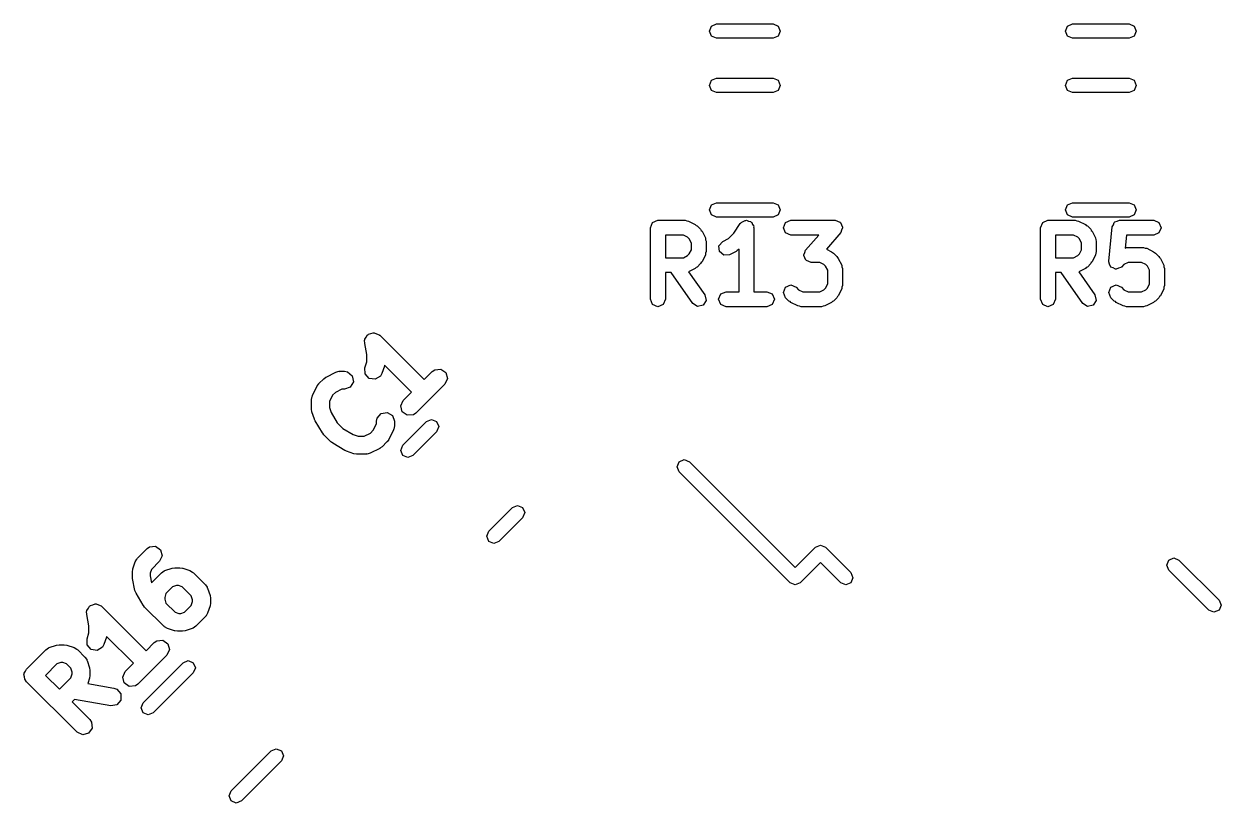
# Model space of a CAD drawing. Extents: x 83.3 to 116.7, y -117 to -83.4.
# Drawn here: x 93.32 to 103.36, y -97 to -90.46 of the extents above; entities that cross this region are included whole.
import ezdxf

# ---------------------------------------------------------------- set-up
doc = ezdxf.new("R2010")
doc.units = 0
doc.layers.add('BLACK', color=7, linetype='CONTINUOUS')

msp = doc.modelspace()

# ---------------------------------------------------------------- linework, layer by layer
at = {"layer": 'BLACK', "linetype": 'CONTINUOUS'}
for p, q in [((99.0677, -90.5225), (99.0853, -90.4801)), ((99.0853, -90.5649), (99.0677, -90.5225)), ((99.0853, -90.4801), (99.1277, -90.4625)), ((99.1277, -90.4625), (99.6023, -90.4625)), ((99.6023, -90.4625), (99.6447, -90.4801)), ((99.6447, -90.4801), (99.6623, -90.5225)), ((99.6623, -90.5225), (99.6447, -90.5649)), ((102.053, -90.5225), (102.07, -90.4801)), ((102.07, -90.5649), (102.053, -90.5225)), ((102.07, -90.4801), (102.113, -90.4625)), ((102.113, -90.4625), (102.587, -90.4625)), ((102.587, -90.4625), (102.63, -90.4801)), ((102.63, -90.4801), (102.647, -90.5225)), ((102.647, -90.5225), (102.63, -90.5649)), ((99.1277, -90.5825), (99.0853, -90.5649)), ((99.6023, -90.5825), (99.1277, -90.5825)), ((99.6447, -90.5649), (99.6023, -90.5825)), ((102.113, -90.5825), (102.07, -90.5649)), ((102.587, -90.5825), (102.113, -90.5825)), ((102.63, -90.5649), (102.587, -90.5825)), ((99.0853, -90.9351), (99.1277, -90.9175)), ((99.1277, -90.9175), (99.6023, -90.9175)), ((99.6023, -90.9175), (99.6447, -90.9351)), ((102.07, -90.9351), (102.113, -90.9175)), ((102.113, -90.9175), (102.587, -90.9175)), ((102.587, -90.9175), (102.63, -90.9351)), ((99.0677, -90.9775), (99.0853, -90.9351)), ((99.0853, -91.0199), (99.0677, -90.9775)), ((99.1277, -91.0375), (99.0853, -91.0199)), ((99.6447, -91.0199), (99.6023, -91.0375)), ((99.6447, -90.9351), (99.6623, -90.9775)), ((99.6623, -90.9775), (99.6447, -91.0199)), ((102.053, -90.9775), (102.07, -90.9351)), ((102.07, -91.0199), (102.053, -90.9775)), ((102.113, -91.0375), (102.07, -91.0199)), ((102.63, -91.0199), (102.587, -91.0375)), ((102.63, -90.9351), (102.647, -90.9775)), ((102.647, -90.9775), (102.63, -91.0199)), ((99.6023, -91.0375), (99.1277, -91.0375)), ((102.587, -91.0375), (102.113, -91.0375)), ((99.0677, -92.0225), (99.0853, -91.9801)), ((99.0853, -92.0649), (99.0677, -92.0225)), ((99.0853, -91.9801), (99.1277, -91.9625)), ((99.1277, -91.9625), (99.6023, -91.9625)), ((99.6023, -91.9625), (99.6447, -91.9801)), ((99.6447, -91.9801), (99.6623, -92.0225)), ((99.6623, -92.0225), (99.6447, -92.0649)), ((102.053, -92.0225), (102.07, -91.9801)), ((102.07, -92.0649), (102.053, -92.0225)), ((102.07, -91.9801), (102.113, -91.9625)), ((102.113, -91.9625), (102.587, -91.9625)), ((102.587, -91.9625), (102.63, -91.9801)), ((102.63, -91.9801), (102.647, -92.0225)), ((102.647, -92.0225), (102.63, -92.0649)), ((98.5739, -92.1714), (98.5922, -92.1272)), ((98.5922, -92.1272), (98.6364, -92.1089)), ((98.6364, -92.1089), (98.865, -92.1089)), ((98.865, -92.1089), (98.8784, -92.1145)), ((98.8784, -92.1145), (98.893, -92.1155)), ((98.893, -92.1155), (98.9501, -92.1441)), ((99.1277, -92.0825), (99.0853, -92.0649)), ((99.6023, -92.0825), (99.1277, -92.0825)), ((99.2736, -92.2173), (99.3273, -92.1368)), ((99.3273, -92.1368), (99.3326, -92.1332)), ((99.3326, -92.1332), (99.3351, -92.1272)), ((99.3351, -92.1272), (99.3519, -92.1203)), ((99.3519, -92.1203), (99.367, -92.1101)), ((99.367, -92.1101), (99.3733, -92.1114)), ((99.3733, -92.1114), (99.3793, -92.1089)), ((99.3793, -92.1089), (99.3961, -92.1159)), ((99.3961, -92.1159), (99.414, -92.1194)), ((99.414, -92.1194), (99.4175, -92.1248)), ((99.4175, -92.1248), (99.4235, -92.1272)), ((99.4235, -92.1272), (99.4304, -92.144)), ((99.6447, -92.0649), (99.6023, -92.0825)), ((99.6882, -92.1714), (99.7065, -92.1272)), ((99.7065, -92.1272), (99.7507, -92.1089)), ((99.7507, -92.1089), (100.122, -92.1089)), ((100.122, -92.1089), (100.142, -92.1173)), ((100.142, -92.1173), (100.163, -92.1244)), ((100.163, -92.1244), (100.164, -92.1264)), ((100.164, -92.1264), (100.166, -92.1272)), ((100.166, -92.1272), (100.175, -92.1476)), ((101.845, -92.1714), (101.863, -92.1272)), ((101.863, -92.1272), (101.907, -92.1089)), ((101.907, -92.1089), (102.136, -92.1089)), ((102.113, -92.0825), (102.07, -92.0649)), ((102.587, -92.0825), (102.113, -92.0825)), ((102.136, -92.1089), (102.149, -92.1145)), ((102.149, -92.1145), (102.164, -92.1155)), ((102.164, -92.1155), (102.221, -92.1441)), ((102.455, -92.1467), (102.463, -92.1272)), ((102.463, -92.1272), (102.466, -92.126)), ((102.466, -92.126), (102.468, -92.1231)), ((102.468, -92.1231), (102.488, -92.117)), ((102.488, -92.117), (102.507, -92.1089)), ((102.507, -92.1089), (102.793, -92.1089)), ((102.63, -92.0649), (102.587, -92.0825)), ((102.793, -92.1089), (102.837, -92.1272)), ((102.837, -92.1272), (102.855, -92.1714)), ((98.5739, -92.7714), (98.5739, -92.1714)), ((98.6989, -92.2339), (98.6989, -92.4232)), ((98.8502, -92.2339), (98.6989, -92.2339)), ((98.8851, -92.2514), (98.8502, -92.2339)), ((98.9501, -92.1441), (98.9568, -92.1519)), ((98.9568, -92.1519), (98.9663, -92.1558)), ((98.9663, -92.1558), (98.9949, -92.1844)), ((98.9949, -92.1844), (98.9988, -92.1939)), ((98.9988, -92.1939), (99.0066, -92.2006)), ((99.0066, -92.2006), (99.0352, -92.2578)), ((99.228, -92.2629), (99.2736, -92.2173)), ((99.4304, -92.144), (99.4406, -92.1592)), ((99.4406, -92.1592), (99.4393, -92.1655)), ((99.4393, -92.1655), (99.4418, -92.1714)), ((99.4418, -92.1714), (99.4418, -92.7089)), ((99.7065, -92.2156), (99.6882, -92.1714)), ((99.7507, -92.2339), (99.7065, -92.2156)), ((99.9844, -92.2339), (99.7507, -92.2339)), ((99.8751, -92.3588), (99.9844, -92.2339)), ((100.169, -92.2126), (100.049, -92.3505)), ((100.176, -92.1918), (100.169, -92.2126)), ((100.175, -92.1476), (100.185, -92.1673)), ((100.185, -92.1714), (100.176, -92.1918)), ((100.185, -92.1673), (100.184, -92.1694)), ((100.184, -92.1694), (100.185, -92.1714)), ((101.845, -92.7714), (101.845, -92.1714)), ((101.97, -92.2339), (101.97, -92.4232)), ((102.121, -92.2339), (101.97, -92.2339)), ((102.156, -92.2514), (102.121, -92.2339)), ((102.221, -92.1441), (102.228, -92.1519)), ((102.228, -92.1519), (102.237, -92.1558)), ((102.237, -92.1558), (102.266, -92.1844)), ((102.266, -92.1844), (102.27, -92.1939)), ((102.27, -92.1939), (102.277, -92.2006)), ((102.277, -92.2006), (102.306, -92.2578)), ((102.416, -92.4509), (102.445, -92.1652)), ((102.445, -92.1652), (102.455, -92.1467)), ((102.564, -92.2339), (102.553, -92.3422)), ((102.793, -92.2339), (102.564, -92.2339)), ((102.837, -92.2156), (102.793, -92.2339)), ((102.855, -92.1714), (102.837, -92.2156)), ((98.8993, -92.2656), (98.8851, -92.2514)), ((98.9168, -92.3005), (98.8993, -92.2656)), ((98.9168, -92.3567), (98.9168, -92.3005)), ((99.0352, -92.2578), (99.0362, -92.2723)), ((99.0362, -92.2723), (99.0418, -92.2857)), ((99.0418, -92.2857), (99.0418, -92.3714)), ((99.1486, -92.3231), (99.1799, -92.287)), ((99.152, -92.3708), (99.1486, -92.3231)), ((99.1799, -92.287), (99.228, -92.2629)), ((102.17, -92.2656), (102.156, -92.2514)), ((102.188, -92.3005), (102.17, -92.2656)), ((102.188, -92.3567), (102.188, -92.3005)), ((102.306, -92.2578), (102.307, -92.2723)), ((102.307, -92.2723), (102.312, -92.2857)), ((102.312, -92.2857), (102.312, -92.3714)), ((102.553, -92.3422), (102.564, -92.3375)), ((102.564, -92.3375), (102.707, -92.3375)), ((102.707, -92.3375), (102.721, -92.3431)), ((98.6989, -92.4232), (98.8502, -92.4232)), ((98.8502, -92.4232), (98.8851, -92.4058)), ((98.8851, -92.4058), (98.8993, -92.3915)), ((98.8993, -92.3915), (98.9168, -92.3567)), ((99.0352, -92.3994), (99.0066, -92.4565)), ((99.0362, -92.3849), (99.0352, -92.3994)), ((99.0418, -92.3714), (99.0362, -92.3849)), ((99.1881, -92.4021), (99.152, -92.3708)), ((99.2358, -92.3988), (99.1881, -92.4021)), ((99.293, -92.3702), (99.2358, -92.3988)), ((99.2997, -92.3624), (99.293, -92.3702)), ((99.3092, -92.3585), (99.2997, -92.3624)), ((99.3168, -92.3509), (99.3092, -92.3585)), ((99.3168, -92.7089), (99.3168, -92.3509)), ((99.8596, -92.4), (99.8681, -92.3797)), ((99.8605, -92.4021), (99.8596, -92.4)), ((99.8598, -92.4042), (99.8605, -92.4021)), ((99.8695, -92.4239), (99.8598, -92.4042)), ((99.8681, -92.3797), (99.8751, -92.3588)), ((99.8779, -92.4442), (99.8695, -92.4239)), ((100.049, -92.3505), (100.093, -92.3727)), ((100.093, -92.3727), (100.1, -92.3804)), ((100.1, -92.3804), (100.109, -92.3844)), ((100.109, -92.3844), (100.138, -92.4129)), ((100.138, -92.4129), (100.142, -92.4225)), ((100.142, -92.4225), (100.149, -92.4292)), ((100.149, -92.4292), (100.178, -92.4863)), ((101.97, -92.4232), (102.121, -92.4232)), ((102.121, -92.4232), (102.156, -92.4058)), ((102.156, -92.4058), (102.17, -92.3915)), ((102.17, -92.3915), (102.188, -92.3567)), ((102.306, -92.3994), (102.277, -92.4565)), ((102.307, -92.3849), (102.306, -92.3994)), ((102.312, -92.3714), (102.307, -92.3849)), ((102.721, -92.3431), (102.735, -92.3441)), ((102.735, -92.3441), (102.792, -92.3727)), ((102.792, -92.3727), (102.799, -92.3804)), ((102.799, -92.3804), (102.808, -92.3844)), ((102.808, -92.3844), (102.837, -92.4129)), ((102.837, -92.4129), (102.841, -92.4225)), ((102.841, -92.4225), (102.849, -92.4292)), ((102.849, -92.4292), (102.877, -92.4863)), ((98.9501, -92.513), (98.8943, -92.541)), ((98.9568, -92.5053), (98.9501, -92.513)), ((98.9663, -92.5013), (98.9568, -92.5053)), ((98.9949, -92.4728), (98.9663, -92.5013)), ((98.9988, -92.4633), (98.9949, -92.4728)), ((99.0066, -92.4565), (98.9988, -92.4633)), ((99.88, -92.445), (99.8779, -92.4442)), ((99.881, -92.447), (99.88, -92.445)), ((99.9018, -92.4541), (99.881, -92.447)), ((99.9221, -92.4625), (99.9018, -92.4541)), ((99.9931, -92.4625), (99.9221, -92.4625)), ((100.028, -92.4799), (99.9931, -92.4625)), ((100.042, -92.4942), (100.028, -92.4799)), ((100.06, -92.529), (100.042, -92.4942)), ((100.06, -92.6424), (100.06, -92.529)), ((100.178, -92.4863), (100.179, -92.5008)), ((100.179, -92.5008), (100.185, -92.5143)), ((100.185, -92.5143), (100.185, -92.6571)), ((102.221, -92.513), (102.165, -92.541)), ((102.228, -92.5053), (102.221, -92.513)), ((102.237, -92.5013), (102.228, -92.5053)), ((102.266, -92.4728), (102.237, -92.5013)), ((102.27, -92.4633), (102.266, -92.4728)), ((102.277, -92.4565), (102.27, -92.4633)), ((102.417, -92.4541), (102.416, -92.4509)), ((102.416, -92.4571), (102.417, -92.4541)), ((102.424, -92.4766), (102.416, -92.4571)), ((102.43, -92.4967), (102.424, -92.4766)), ((102.433, -92.4983), (102.43, -92.4967)), ((102.434, -92.5013), (102.433, -92.4983)), ((102.454, -92.5094), (102.434, -92.5013)), ((102.472, -92.5193), (102.454, -92.5094)), ((102.476, -92.5184), (102.472, -92.5193)), ((102.479, -92.5196), (102.476, -92.5184)), ((102.498, -92.5116), (102.479, -92.5196)), ((102.518, -92.5055), (102.498, -92.5116)), ((102.52, -92.5026), (102.518, -92.5055)), ((102.523, -92.5013), (102.52, -92.5026)), ((102.544, -92.4799), (102.523, -92.5013)), ((102.579, -92.4625), (102.544, -92.4799)), ((102.692, -92.4625), (102.579, -92.4625)), ((102.727, -92.4799), (102.692, -92.4625)), ((102.741, -92.4942), (102.727, -92.4799)), ((102.759, -92.529), (102.741, -92.4942)), ((102.759, -92.6424), (102.759, -92.529)), ((102.877, -92.4863), (102.878, -92.5008)), ((102.878, -92.5008), (102.884, -92.5143)), ((102.884, -92.5143), (102.884, -92.6571)), ((98.7467, -92.5482), (98.6989, -92.5482)), ((98.6989, -92.5482), (98.6989, -92.7714)), ((98.9281, -92.8073), (98.7467, -92.5482)), ((98.8943, -92.541), (99.0305, -92.7356)), ((102.017, -92.5482), (101.97, -92.5482)), ((101.97, -92.5482), (101.97, -92.7714)), ((102.199, -92.8073), (102.017, -92.5482)), ((102.165, -92.541), (102.301, -92.7356)), ((99.0305, -92.7356), (99.0408, -92.7823)), ((99.1454, -92.7714), (99.1637, -92.7272)), ((99.1637, -92.7272), (99.2079, -92.7089)), ((99.2079, -92.7089), (99.3168, -92.7089)), ((99.4418, -92.7089), (99.5507, -92.7089)), ((99.5507, -92.7089), (99.5949, -92.7272)), ((99.5949, -92.7272), (99.6132, -92.7714)), ((99.6882, -92.7143), (99.7065, -92.6701)), ((99.7065, -92.7585), (99.6882, -92.7143)), ((99.7065, -92.6701), (99.7507, -92.6518)), ((99.7507, -92.6518), (99.7949, -92.6701)), ((99.7949, -92.6701), (99.8163, -92.6915)), ((99.8163, -92.6915), (99.8512, -92.7089)), ((99.8512, -92.7089), (99.9931, -92.7089)), ((99.9931, -92.7089), (100.028, -92.6915)), ((100.028, -92.6915), (100.042, -92.6773)), ((100.042, -92.6773), (100.06, -92.6424)), ((100.178, -92.6851), (100.149, -92.7422)), ((100.179, -92.6706), (100.178, -92.6851)), ((100.185, -92.6571), (100.179, -92.6706)), ((102.301, -92.7356), (102.312, -92.7823)), ((102.416, -92.7143), (102.434, -92.6701)), ((102.434, -92.7585), (102.416, -92.7143)), ((102.434, -92.6701), (102.479, -92.6518)), ((102.479, -92.6518), (102.523, -92.6701)), ((102.523, -92.6701), (102.544, -92.6915)), ((102.544, -92.6915), (102.579, -92.7089)), ((102.579, -92.7089), (102.692, -92.7089)), ((102.692, -92.7089), (102.727, -92.6915)), ((102.727, -92.6915), (102.741, -92.6773)), ((102.741, -92.6773), (102.759, -92.6424)), ((102.877, -92.6851), (102.849, -92.7422)), ((102.878, -92.6706), (102.877, -92.6851)), ((102.884, -92.6571), (102.878, -92.6706)), ((98.5922, -92.8156), (98.5739, -92.7714)), ((98.6364, -92.8339), (98.5922, -92.8156)), ((98.6806, -92.8156), (98.6364, -92.8339)), ((98.6989, -92.7714), (98.6806, -92.8156)), ((98.9684, -92.833), (98.9281, -92.8073)), ((99.0151, -92.8226), (98.9684, -92.833)), ((99.0408, -92.7823), (99.0151, -92.8226)), ((99.1637, -92.8156), (99.1454, -92.7714)), ((99.2079, -92.8339), (99.1637, -92.8156)), ((99.5507, -92.8339), (99.2079, -92.8339)), ((99.5949, -92.8156), (99.5507, -92.8339)), ((99.6132, -92.7714), (99.5949, -92.8156)), ((99.7351, -92.787), (99.7065, -92.7585)), ((99.7446, -92.791), (99.7351, -92.787)), ((99.7513, -92.7988), (99.7446, -92.791)), ((99.8085, -92.8273), (99.7513, -92.7988)), ((99.823, -92.8284), (99.8085, -92.8273)), ((99.8364, -92.8339), (99.823, -92.8284)), ((100.008, -92.8339), (99.8364, -92.8339)), ((100.021, -92.8284), (100.008, -92.8339)), ((100.036, -92.8273), (100.021, -92.8284)), ((100.093, -92.7988), (100.036, -92.8273)), ((100.1, -92.791), (100.093, -92.7988)), ((100.109, -92.787), (100.1, -92.791)), ((100.138, -92.7585), (100.109, -92.787)), ((100.142, -92.749), (100.138, -92.7585)), ((100.149, -92.7422), (100.142, -92.749)), ((101.863, -92.8156), (101.845, -92.7714)), ((101.907, -92.8339), (101.863, -92.8156)), ((101.951, -92.8156), (101.907, -92.8339)), ((101.97, -92.7714), (101.951, -92.8156)), ((102.239, -92.833), (102.199, -92.8073)), ((102.286, -92.8226), (102.239, -92.833)), ((102.312, -92.7823), (102.286, -92.8226)), ((102.463, -92.787), (102.434, -92.7585)), ((102.472, -92.791), (102.463, -92.787)), ((102.479, -92.7988), (102.472, -92.791)), ((102.536, -92.8273), (102.479, -92.7988)), ((102.551, -92.8284), (102.536, -92.8273)), ((102.564, -92.8339), (102.551, -92.8284)), ((102.707, -92.8339), (102.564, -92.8339)), ((102.721, -92.8284), (102.707, -92.8339)), ((102.735, -92.8273), (102.721, -92.8284)), ((102.792, -92.7988), (102.735, -92.8273)), ((102.799, -92.791), (102.792, -92.7988)), ((102.808, -92.7871), (102.799, -92.791)), ((102.837, -92.7585), (102.808, -92.7871)), ((102.841, -92.749), (102.837, -92.7585)), ((102.849, -92.7422), (102.841, -92.749)), ((96.1773, -93.1159), (96.1794, -93.1121)), ((96.1779, -93.1419), (96.1773, -93.1159)), ((96.179, -93.1078), (96.1915, -93.09)), ((96.1794, -93.1121), (96.179, -93.1078)), ((96.1915, -93.09), (96.202, -93.0709)), ((96.202, -93.0709), (96.206, -93.0693)), ((96.206, -93.0693), (96.2085, -93.0658)), ((96.2085, -93.0658), (96.2295, -93.0601)), ((96.2295, -93.0601), (96.2498, -93.0522)), ((96.2498, -93.0522), (96.2538, -93.0536)), ((96.2538, -93.0536), (96.258, -93.0525)), ((96.258, -93.0525), (96.2777, -93.0617)), ((96.2777, -93.0617), (96.2984, -93.0687)), ((96.2984, -93.0687), (96.3006, -93.0724)), ((96.3006, -93.0724), (96.3045, -93.0742)), ((96.3045, -93.0742), (96.6757, -93.4454)), ((96.1967, -93.2357), (96.1779, -93.1419)), ((96.1967, -93.2969), (96.1967, -93.2357)), ((96.1803, -93.3459), (96.1967, -93.2969)), ((96.3428, -93.3328), (96.3226, -93.3934)), ((96.3438, -93.3256), (96.3428, -93.3311)), ((96.3428, -93.3311), (96.3428, -93.3328)), ((96.5697, -93.5515), (96.3438, -93.3256)), ((95.7944, -93.4782), (95.8348, -93.4378)), ((95.8348, -93.4378), (95.8532, -93.425)), ((95.8532, -93.425), (95.8543, -93.4238)), ((95.8543, -93.4238), (95.9351, -93.3834)), ((95.9351, -93.3834), (95.9601, -93.376)), ((95.9601, -93.376), (95.9644, -93.377)), ((95.9644, -93.377), (95.9686, -93.3755)), ((95.9686, -93.3755), (96.009, -93.3755)), ((96.009, -93.3755), (96.0347, -93.38)), ((96.0347, -93.38), (96.074, -93.413)), ((96.074, -93.413), (96.0829, -93.4635)), ((96.1817, -93.3972), (96.1803, -93.3459)), ((96.2158, -93.4356), (96.1817, -93.3972)), ((96.2665, -93.4431), (96.2158, -93.4356)), ((96.3102, -93.4163), (96.2665, -93.4431)), ((96.3226, -93.3934), (96.3102, -93.4163)), ((96.6757, -93.4454), (96.7439, -93.3772)), ((96.7439, -93.3772), (96.7653, -93.3623)), ((96.7653, -93.3623), (96.8164, -93.3578)), ((96.8164, -93.3578), (96.8584, -93.3872)), ((96.8717, -93.4368), (96.85, -93.4833)), ((96.8584, -93.3872), (96.8717, -93.4368)), ((95.7399, -93.5785), (95.7803, -93.4977)), ((95.7803, -93.4977), (95.7937, -93.4797)), ((95.7937, -93.4797), (95.7944, -93.4782)), ((95.9863, -93.5255), (95.9322, -93.5525)), ((96.009, -93.5255), (95.9863, -93.5255)), ((96.0572, -93.5079), (96.009, -93.5255)), ((96.0829, -93.4635), (96.0572, -93.5079)), ((96.85, -93.4833), (96.6076, -93.7257)), ((95.732, -93.6121), (95.7365, -93.5864)), ((95.732, -93.6929), (95.732, -93.6121)), ((95.7365, -93.5864), (95.7394, -93.583)), ((95.7394, -93.583), (95.7399, -93.5785)), ((95.9091, -93.5757), (95.882, -93.6298)), ((95.882, -93.6298), (95.882, -93.6807)), ((95.9322, -93.5525), (95.9091, -93.5757)), ((96.4798, -93.6662), (96.5015, -93.6197)), ((96.5015, -93.6197), (96.5697, -93.5515)), ((95.7326, -93.6944), (95.732, -93.6929)), ((95.7359, -93.7166), (95.7326, -93.6944)), ((95.7561, -93.7772), (95.7359, -93.7166)), ((95.882, -93.6807), (95.8958, -93.722)), ((95.8958, -93.722), (95.9474, -93.808)), ((96.282, -93.7683), (96.315, -93.729)), ((96.315, -93.729), (96.3655, -93.7201)), ((96.3655, -93.7201), (96.4099, -93.7457)), ((96.4931, -93.7157), (96.4798, -93.6662)), ((96.5351, -93.7451), (96.4931, -93.7157)), ((96.5862, -93.7407), (96.5351, -93.7451)), ((96.6076, -93.7257), (96.5862, -93.7407)), ((95.7583, -93.78), (95.7561, -93.7772)), ((95.7629, -93.7921), (95.7583, -93.78)), ((95.8235, -93.8931), (95.7629, -93.7921)), ((95.9474, -93.808), (95.9949, -93.8556)), ((96.2504, -93.8707), (96.2775, -93.8166)), ((96.2775, -93.7939), (96.282, -93.7683)), ((96.2775, -93.8166), (96.2775, -93.7939)), ((96.4099, -93.7457), (96.4275, -93.7939)), ((96.4275, -93.8343), (96.423, -93.86)), ((96.4275, -93.7939), (96.4275, -93.8343)), ((96.4975, -93.9964), (96.6964, -93.7975)), ((96.6964, -93.7975), (96.7388, -93.78)), ((96.7388, -93.78), (96.7812, -93.7975)), ((96.7812, -93.7975), (96.7988, -93.84)), ((96.7988, -93.84), (96.7812, -93.8824)), ((95.8262, -93.8953), (95.8235, -93.8931)), ((95.8348, -93.9076), (95.8262, -93.8953)), ((95.8954, -93.9682), (95.8348, -93.9076)), ((95.9949, -93.8556), (96.081, -93.9072)), ((96.081, -93.9072), (96.1222, -93.9209)), ((96.1222, -93.9209), (96.1732, -93.9209)), ((96.1732, -93.9209), (96.2273, -93.8939)), ((96.2273, -93.8939), (96.2504, -93.8707)), ((96.4196, -93.8679), (96.3792, -93.9487)), ((96.4201, -93.8634), (96.4196, -93.8679)), ((96.423, -93.86), (96.4201, -93.8634)), ((96.7812, -93.8824), (96.5824, -94.0812)), ((95.8985, -93.9696), (95.8954, -93.9682)), ((95.9098, -93.9794), (95.8985, -93.9696)), ((96.0109, -94.0401), (95.9098, -93.9794)), ((96.0143, -94.0407), (96.0109, -94.0401)), ((96.0257, -94.0469), (96.0143, -94.0407)), ((96.3052, -94.0226), (96.2244, -94.063)), ((96.3063, -94.0214), (96.3052, -94.0226)), ((96.3247, -94.0086), (96.3063, -94.0214)), ((96.3651, -93.9682), (96.3247, -94.0086)), ((96.3658, -93.9667), (96.3651, -93.9682)), ((96.3792, -93.9487), (96.3658, -93.9667)), ((96.48, -94.0388), (96.4975, -93.9964)), ((96.4975, -94.0812), (96.48, -94.0388)), ((96.0863, -94.0671), (96.0257, -94.0469)), ((96.088, -94.067), (96.0863, -94.0671)), ((96.1101, -94.0709), (96.088, -94.067)), ((96.1909, -94.0709), (96.1101, -94.0709)), ((96.1951, -94.0694), (96.1909, -94.0709)), ((96.1994, -94.0705), (96.1951, -94.0694)), ((96.2244, -94.063), (96.1994, -94.0705)), ((96.54, -94.0988), (96.4975, -94.0812)), ((96.5824, -94.0812), (96.54, -94.0988)), ((98.798, -94.177), (98.8156, -94.1345)), ((98.8156, -94.1345), (98.858, -94.117)), ((98.858, -94.117), (98.9004, -94.1345)), ((98.9004, -94.1345), (99.7879, -95.022)), ((98.8156, -94.2194), (98.798, -94.177)), ((99.7454, -95.1492), (98.8156, -94.2194)), ((97.2188, -94.7176), (97.4176, -94.5188)), ((97.4176, -94.5188), (97.46, -94.5012)), ((97.46, -94.5012), (97.5025, -94.5188)), ((97.5025, -94.5188), (97.52, -94.5612)), ((97.5025, -94.6036), (97.3036, -94.8025)), ((97.52, -94.5612), (97.5025, -94.6036)), ((97.2012, -94.76), (97.2188, -94.7176)), ((94.3743, -94.8481), (94.4254, -94.8436)), ((94.4254, -94.8436), (94.4675, -94.8731)), ((97.2188, -94.8025), (97.2012, -94.76)), ((97.2612, -94.82), (97.2188, -94.8025)), ((97.3036, -94.8025), (97.2612, -94.82)), ((99.9576, -94.8523), (100, -94.8347)), ((100, -94.8347), (100.042, -94.8523)), ((94.2665, -94.9503), (94.2703, -94.9479)), ((94.2703, -94.9479), (94.2722, -94.9439)), ((94.2722, -94.9439), (94.353, -94.8631)), ((94.353, -94.8631), (94.3743, -94.8481)), ((94.4807, -94.9226), (94.4591, -94.9691)), ((94.4675, -94.8731), (94.4807, -94.9226)), ((99.7879, -95.022), (99.9576, -94.8523)), ((100.042, -94.8523), (100.255, -95.0644)), ((102.92, -94.9593), (102.963, -94.9417)), ((102.963, -94.9417), (103.005, -94.9593)), ((94.23, -95.0575), (94.2339, -95.0354)), ((94.2339, -95.0338), (94.2541, -94.9732)), ((94.2339, -95.0354), (94.2339, -95.0338)), ((94.2541, -94.9732), (94.2665, -94.9503)), ((94.3908, -95.0374), (94.38, -95.0697)), ((94.4591, -94.9691), (94.3908, -95.0374)), ((94.5, -95.0498), (94.5035, -95.047)), ((94.5035, -95.047), (94.5641, -95.0268)), ((94.5641, -95.0268), (94.5863, -95.0235)), ((94.5863, -95.0235), (94.5879, -95.0229)), ((94.5879, -95.0229), (94.6283, -95.0229)), ((94.6283, -95.0229), (94.6504, -95.0268)), ((94.6504, -95.0268), (94.652, -95.0268)), ((94.652, -95.0268), (94.7126, -95.047)), ((94.7126, -95.047), (94.7355, -95.0594)), ((100, -94.9795), (99.8303, -95.1492)), ((100.17, -95.1492), (100, -94.9795)), ((102.903, -95.0017), (102.92, -94.9593)), ((102.92, -95.0441), (102.903, -95.0017)), ((103.256, -95.3797), (102.92, -95.0441)), ((103.005, -94.9593), (103.341, -95.2948)), ((94.23, -95.0979), (94.23, -95.0575)), ((94.2312, -95.1012), (94.23, -95.0979)), ((94.2315, -95.1126), (94.2312, -95.1012)), ((94.2517, -95.2136), (94.2315, -95.1126)), ((94.38, -95.0697), (94.38, -95.0905)), ((94.38, -95.0905), (94.3918, -95.1494)), ((94.3918, -95.1494), (94.3934, -95.1459)), ((94.3934, -95.1459), (94.4742, -95.0651)), ((94.4742, -95.0651), (94.4956, -95.0501)), ((94.4956, -95.0501), (94.5, -95.0498)), ((94.7355, -95.0594), (94.7378, -95.0632)), ((94.7378, -95.0632), (94.7419, -95.0651)), ((94.7419, -95.0651), (94.8429, -95.1661)), ((100.255, -95.0644), (100.272, -95.1068)), ((100.272, -95.1068), (100.255, -95.1492)), ((94.2519, -95.214), (94.2517, -95.2136)), ((94.2609, -95.2375), (94.2519, -95.214)), ((94.3215, -95.3385), (94.2609, -95.2375)), ((94.512, -95.2394), (94.5012, -95.2717)), ((94.5678, -95.1837), (94.512, -95.2394)), ((94.6, -95.1729), (94.5678, -95.1837)), ((94.6161, -95.1729), (94.6, -95.1729)), ((94.6484, -95.1837), (94.6161, -95.1729)), ((94.7243, -95.2596), (94.6484, -95.1837)), ((94.8429, -95.1661), (94.8579, -95.1874)), ((94.8579, -95.1874), (94.8583, -95.1919)), ((94.8583, -95.1919), (94.861, -95.1954)), ((94.861, -95.1954), (94.8812, -95.256)), ((99.7879, -95.1668), (99.7454, -95.1492)), ((99.8303, -95.1492), (99.7879, -95.1668)), ((100.212, -95.1668), (100.17, -95.1492)), ((100.255, -95.1492), (100.212, -95.1668)), ((93.8612, -95.3637), (93.8717, -95.3446)), ((93.8717, -95.3446), (93.8757, -95.3431)), ((93.8757, -95.3431), (93.8781, -95.3395)), ((93.8781, -95.3395), (93.8992, -95.3339)), ((93.8992, -95.3339), (93.9194, -95.326)), ((93.9194, -95.326), (93.9235, -95.3274)), ((93.9235, -95.3274), (93.9277, -95.3262)), ((93.9277, -95.3262), (93.9474, -95.3354)), ((93.9474, -95.3354), (93.968, -95.3424)), ((93.968, -95.3424), (93.9703, -95.3461)), ((93.9703, -95.3461), (93.9742, -95.3479)), ((93.9742, -95.3479), (94.3454, -95.7192)), ((94.3242, -95.3407), (94.3215, -95.3385)), ((94.3328, -95.353), (94.3242, -95.3407)), ((94.5012, -95.2717), (94.5012, -95.2878)), ((94.5012, -95.2878), (94.512, -95.32)), ((94.512, -95.32), (94.588, -95.396)), ((94.6686, -95.396), (94.7243, -95.3402)), ((94.7351, -95.2919), (94.7243, -95.2596)), ((94.7243, -95.3402), (94.7351, -95.308)), ((94.7351, -95.308), (94.7351, -95.2919)), ((94.8812, -95.3439), (94.861, -95.4045)), ((94.8812, -95.256), (94.8845, -95.2782)), ((94.8851, -95.3201), (94.8812, -95.3422)), ((94.8812, -95.3422), (94.8812, -95.3439)), ((94.8845, -95.2782), (94.8851, -95.2797)), ((94.8851, -95.2797), (94.8851, -95.3201)), ((103.341, -95.2948), (103.358, -95.3372)), ((103.358, -95.3372), (103.341, -95.3797)), ((93.847, -95.3896), (93.8491, -95.3858)), ((93.8476, -95.4157), (93.847, -95.3896)), ((93.8664, -95.5094), (93.8476, -95.4157)), ((93.8487, -95.3815), (93.8612, -95.3637)), ((93.8491, -95.3858), (93.8487, -95.3815)), ((94.4944, -95.5146), (94.3328, -95.353)), ((94.588, -95.396), (94.6202, -95.4068)), ((94.6202, -95.4068), (94.6363, -95.4068)), ((94.6363, -95.4068), (94.6686, -95.396)), ((94.8429, -95.4338), (94.7621, -95.5146)), ((94.8448, -95.4297), (94.8429, -95.4338)), ((94.8486, -95.4274), (94.8448, -95.4297)), ((94.861, -95.4045), (94.8486, -95.4274)), ((103.298, -95.3972), (103.256, -95.3797)), ((103.341, -95.3797), (103.298, -95.3972)), ((93.8664, -95.5706), (93.8664, -95.5094)), ((94.4985, -95.5165), (94.4944, -95.5146)), ((94.5008, -95.5203), (94.4985, -95.5165)), ((94.5237, -95.5327), (94.5008, -95.5203)), ((94.5843, -95.5529), (94.5237, -95.5327)), ((94.7328, -95.5327), (94.6722, -95.5529)), ((94.7363, -95.5299), (94.7328, -95.5327)), ((94.7408, -95.5295), (94.7363, -95.5299)), ((94.7621, -95.5146), (94.7408, -95.5295)), ((93.85, -95.6197), (93.8664, -95.5706)), ((93.8514, -95.671), (93.85, -95.6197)), ((94.0125, -95.6065), (93.9923, -95.6671)), ((94.0135, -95.5993), (94.0125, -95.6049)), ((94.0125, -95.6049), (94.0125, -95.6065)), ((94.2394, -95.8252), (94.0135, -95.5993)), ((94.4136, -95.651), (94.4349, -95.636)), ((94.4349, -95.636), (94.4861, -95.6316)), ((94.4861, -95.6316), (94.5281, -95.661)), ((94.586, -95.5529), (94.5843, -95.5529)), ((94.6081, -95.5568), (94.586, -95.5529)), ((94.6485, -95.5568), (94.6081, -95.5568)), ((94.65, -95.5562), (94.6485, -95.5568)), ((94.6722, -95.5529), (94.65, -95.5562)), ((93.3428, -95.8732), (93.5045, -95.7116)), ((93.5045, -95.7116), (93.5258, -95.6966)), ((93.5258, -95.6966), (93.5303, -95.6962)), ((93.5303, -95.6962), (93.5338, -95.6935)), ((93.5338, -95.6935), (93.5944, -95.6733)), ((93.5944, -95.6733), (93.6166, -95.67)), ((93.6166, -95.67), (93.6181, -95.6694)), ((93.6181, -95.6694), (93.6585, -95.6694)), ((93.6585, -95.6694), (93.6806, -95.6733)), ((93.6806, -95.6733), (93.6822, -95.6733)), ((93.6822, -95.6733), (93.7428, -95.6935)), ((93.7428, -95.6935), (93.7658, -95.7059)), ((93.7658, -95.7059), (93.7681, -95.7097)), ((93.7681, -95.7097), (93.7722, -95.7116)), ((93.7722, -95.7116), (93.8328, -95.7722)), ((93.8854, -95.7093), (93.8514, -95.671)), ((93.9362, -95.7169), (93.8854, -95.7093)), ((93.9799, -95.69), (93.9362, -95.7169)), ((93.9923, -95.6671), (93.9799, -95.69)), ((94.3454, -95.7192), (94.4136, -95.651)), ((94.5414, -95.7105), (94.5197, -95.757)), ((94.5281, -95.661), (94.5414, -95.7105)), ((93.598, -95.8302), (93.5019, -95.9262)), ((93.6303, -95.8194), (93.598, -95.8302)), ((93.6464, -95.8194), (93.6303, -95.8194)), ((93.6786, -95.8302), (93.6464, -95.8194)), ((93.7142, -95.8657), (93.6786, -95.8302)), ((93.8328, -95.7722), (93.8477, -95.7935)), ((93.8477, -95.7935), (93.8481, -95.798)), ((93.8481, -95.798), (93.8509, -95.8015)), ((93.8509, -95.8015), (93.8711, -95.8621)), ((94.1712, -95.8934), (94.2394, -95.8252)), ((94.5197, -95.757), (94.2772, -95.9995)), ((94.3203, -96.1559), (94.6559, -95.8203)), ((94.6559, -95.8203), (94.6983, -95.8028)), ((94.6983, -95.8028), (94.7407, -95.8203)), ((94.7407, -95.8203), (94.7583, -95.8628)), ((93.3212, -95.9197), (93.324, -95.9136)), ((93.3262, -95.9385), (93.3212, -95.9197)), ((93.3234, -95.9068), (93.3346, -95.8909)), ((93.324, -95.9136), (93.3234, -95.9068)), ((93.3279, -95.9579), (93.3262, -95.9385)), ((93.3346, -95.8909), (93.3428, -95.8732)), ((93.5019, -95.9262), (93.6181, -96.0424)), ((93.6181, -96.0424), (93.7142, -95.9463)), ((93.7249, -95.898), (93.7142, -95.8657)), ((93.7142, -95.9463), (93.7249, -95.9141)), ((93.7249, -95.9141), (93.7249, -95.898)), ((93.8711, -95.95), (93.8559, -95.9954)), ((93.8749, -95.9262), (93.871, -95.9483)), ((93.871, -95.9483), (93.8711, -95.95)), ((93.8711, -95.8621), (93.8744, -95.8843)), ((93.8744, -95.8843), (93.8749, -95.8858)), ((93.8749, -95.8858), (93.8749, -95.9262)), ((94.1495, -95.9399), (94.1712, -95.8934)), ((94.1628, -95.9895), (94.1495, -95.9399)), ((94.7407, -95.9052), (94.4052, -96.2407)), ((94.7583, -95.8628), (94.7407, -95.9052)), ((93.3336, -95.966), (93.3279, -95.9579)), ((93.3344, -95.9693), (93.3336, -95.966)), ((93.3372, -95.9712), (93.3344, -95.9693)), ((93.3428, -95.9793), (93.3372, -95.9712)), ((93.7671, -96.4035), (93.3428, -95.9793)), ((93.8559, -95.9954), (94.0756, -96.0342)), ((94.0756, -96.0342), (94.1001, -96.0431)), ((94.1001, -96.0431), (94.1331, -96.0824)), ((94.2048, -96.0189), (94.1628, -95.9895)), ((94.2559, -96.0144), (94.2048, -96.0189)), ((94.2772, -95.9995), (94.2559, -96.0144)), ((93.7446, -96.1281), (93.7242, -96.1485)), ((93.7242, -96.1485), (93.8732, -96.2975)), ((94.0495, -96.1819), (93.7446, -96.1281)), ((94.1331, -96.1337), (94.1001, -96.173)), ((94.1331, -96.0824), (94.1331, -96.1337)), ((94.1001, -96.173), (94.0495, -96.1819)), ((94.3028, -96.1983), (94.3203, -96.1559)), ((94.3203, -96.2407), (94.3028, -96.1983)), ((94.3628, -96.2583), (94.3203, -96.2407)), ((94.4052, -96.2407), (94.3628, -96.2583)), ((93.8732, -96.2975), (93.8881, -96.3188)), ((93.8881, -96.3188), (93.8926, -96.3699)), ((93.8136, -96.4252), (93.7671, -96.4035)), ((93.8632, -96.4119), (93.8136, -96.4252)), ((93.8926, -96.3699), (93.8632, -96.4119)), ((95.3948, -96.5593), (95.4372, -96.5417)), ((95.4372, -96.5417), (95.4797, -96.5593)), ((95.0593, -96.8948), (95.3948, -96.5593)), ((95.4797, -96.6441), (95.1441, -96.9797)), ((95.4797, -96.5593), (95.4972, -96.6017)), ((95.4972, -96.6017), (95.4797, -96.6441)), ((95.0417, -96.9372), (95.0593, -96.8948)), ((95.0593, -96.9797), (95.0417, -96.9372)), ((95.1017, -96.9972), (95.0593, -96.9797)), ((95.1441, -96.9797), (95.1017, -96.9972))]:
    msp.add_line(p, q, dxfattribs=at)

doc.saveas('drawing.dxf')
